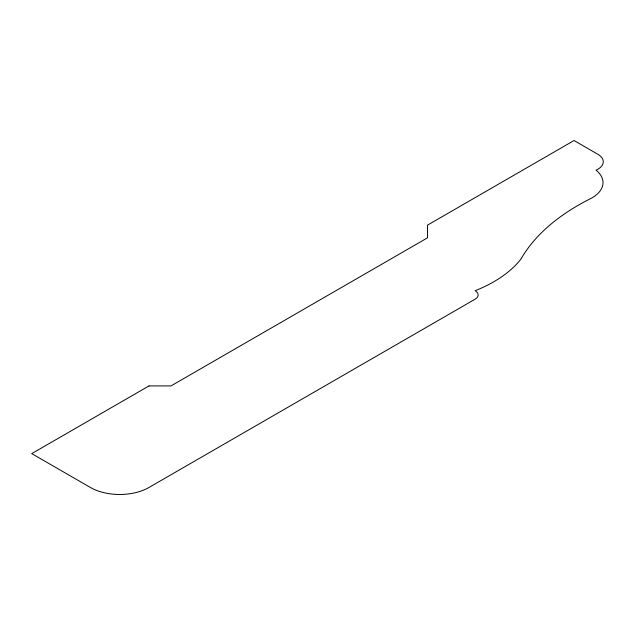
<?xml version="1.0" encoding="UTF-8"?>
<svg xmlns="http://www.w3.org/2000/svg" width="635" height="635" viewBox="0 0 635 635"><rect width="100%" height="100%" fill="white"/><g stroke="black" fill="none" stroke-linecap="round" stroke-linejoin="round"><path stroke-width="0.95" d="M149.003 385.921L31.75 453.62L90.376 487.466A41.458 23.932 0 0 0 149.003 487.466L475.115 299.188A10.366 5.985 0 0 0 475.115 290.727A132.326 76.398 0 0 0 521.105 258.858A235.093 135.731 0 0 1 590.502 198.668A37.092 21.415 0 0 0 596.035 170.14A18.201 10.509 0 0 0 598.297 154.519L574.048 140.525L427.482 225.147L427.482 237.839L170.99 385.921L149.003 385.921"/></g></svg>
